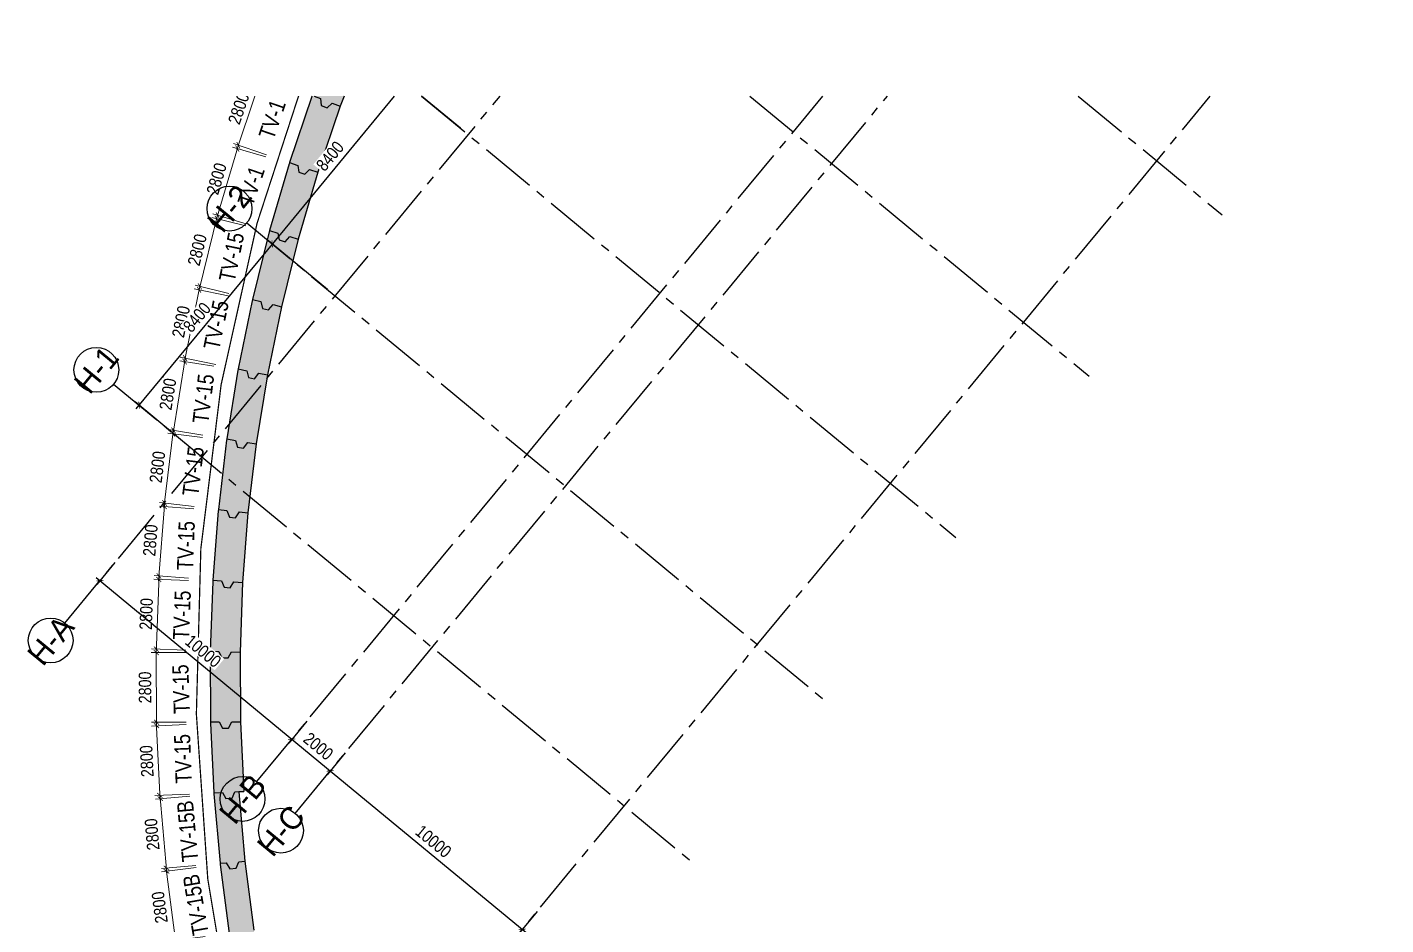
# Model space of a CAD drawing. Header units: millimetres. Extents: x 0 to 837459, y -815537 to -10000.
# Drawn here: x 495739 to 550327, y -476374 to -440316 of the extents above; entities that cross this region are included whole.
import ezdxf
from ezdxf.enums import TextEntityAlignment as Align
from ezdxf.xclip import XClip

# ---------------------------------------------------------------- set-up
doc = ezdxf.new("R2010")
doc.units = ezdxf.units.MM
doc.header["$LTSCALE"] = 100
doc.header["$XCLIPFRAME"] = 0
doc.header["$PDMODE"] = 32
doc.header["$PDSIZE"] = 2.5
for name, pattern in [('CENTER2', [1.125, 0.75, -0.125, 0.125, -0.125]), ('DASHDOT', [1, 0.5, -0.25, 0, -0.25]), ('DASHED', [4.5, 3, -1.5])]:
    doc.linetypes.add(name, pattern=pattern)
for name, color, linetype in [('A-GRID-SYM', 50, 'Continuous'), ('ccu11-Dim', 8, 'Continuous'), ('ccu11-Khuat', 9, 'DASHED'), ('ccu12-Hatch', 250, 'Continuous'), ('ccu12-Truc', 13, 'CENTER2'), ('KC-Betong', 6, 'Continuous'), ('KT-Dim', 8, 'Continuous'), ('Xref_ST_MBDV Cot vach 30.7.2022$0$Xref_ST_MBDV Cot vach 30.7.2022|Xref_ST_MBDV Cot vach 30.7.2022|Xref_ST_MBDV Cot vach 30.7.2022|Xref_ST_MBDV Cot vach 30.7.2022|A-CORE-OTLN', 2, 'Continuous'), ('Xref_ST_MBDV Cot vach 30.7.2022$0$Xref_ST_MBDV Cot vach 30.7.2022|Xref_ST_MBDV Cot vach 30.7.2022|Xref_ST_MBDV Cot vach 30.7.2022|Xref_ST_MBDV Cot vach 30.7.2022|ccu12-Thay', 7, 'Continuous')]:
    doc.layers.add(name, color=color, linetype=linetype)
doc.layers.add('ccu12-Tencaukien', color=9, linetype='Continuous', lineweight=15)
doc.styles.add('Arial', font='arial.ttf', dxfattribs={"width": 0.7})
doc.styles.add('Arial Narrow', font='ARIALN.TTF')
doc.styles.add('HBA-Text', font='GOTHIC.TTF')
doc.dimstyles.new('ccu12-200', dxfattribs={"dimscale": 200, "dimtxt": 2.5, "dimasz": 1, "dimexe": 1, "dimexo": 2, "dimgap": 1, "dimtad": 1, "dimdec": 0, "dimdsep": 46, "dimtxsty": 'Arial Narrow', "dimblk": 'ARCHTICK', "dimcen": -1, "dimdle": 1, "dimclrd": 256, "dimclre": 256, "dimclrt": 3, "dimadec": 0, "dimazin": 2, "dimtfac": 0.1, "dimtdec": 0, "dimtmove": 0, "dimatfit": 1, "dimldrblk": 'ARCHTICK', "dimfxl": 1, "dimtvp": 0.833333, "dimtolj": 1, "dimtzin": 12, "dimarcsym": 0})

# ---------------------------------------------------------------- blocks, each defined once
blk = doc.blocks.new('_ARCHTICK')
at = {"color": 0, "linetype": 'ByBlock', "const_width": 0.15}
blk.add_lwpolyline([(-0.5, -0.5), (0.5, 0.5)], dxfattribs=at)
blk = doc.blocks.new('*D241')
at = {"layer": 'ccu11-Dim', "lineweight": -2, "ltscale": 0.5, "transparency": 16777216}
for p, q in [((-122215, 90313), (-121188, 93344)), ((-120116, 92769), (-121441, 93218)), ((-121016, 90117), (-122341, 90567))]:
    blk.add_line(p, q, dxfattribs=at)
at = {"layer": 'Defpoints', "color": 0, "ltscale": 0.5, "transparency": 16777216}
for p in [(-121252, 93154), (-119738, 92641), (-120637, 89989)]:
    blk.add_point(p, dxfattribs=at)
at = {"layer": 'ccu11-Dim', "lineweight": -2, "ltscale": 0.5, "transparency": 16777216, "xscale": 200, "yscale": 200, "zscale": 200}
for p, rotation in [((-121252, 93154), 71.26862358243689), ((-122151, 90502), 251.2686235824369)]:
    blk.add_blockref('_ARCHTICK', p, dxfattribs=dict(at, rotation=rotation))
at = {"layer": 'ccu11-Dim', "color": 3, "ltscale": 0.5, "transparency": 16777216, "insert": (-122133, 91975), "char_height": 500, "attachment_point": 5, "rotation": 71.2686, "style": 'Arial Narrow', "bg_fill": 3, "box_fill_scale": 1.1, "bg_fill_color": 256, "bg_fill_true_color": 13158600, "bg_fill_transparency": 0}
blk.add_mtext('\\A1;2800', dxfattribs=at)
blk = doc.blocks.new('*D242')
at = {"layer": 'ccu11-Dim', "lineweight": -2, "ltscale": 0.5, "transparency": 16777216}
for p, q in [((-123035, 87489), (-122134, 90560)), ((-121042, 90031), (-122383, 90424)), ((-121830, 87344), (-123171, 87738))]:
    blk.add_line(p, q, dxfattribs=at)
at = {"layer": 'Defpoints', "color": 0, "ltscale": 0.5, "transparency": 16777216}
for p in [(-122191, 90368), (-120658, 89918), (-121446, 87232)]:
    blk.add_point(p, dxfattribs=at)
at = {"layer": 'ccu11-Dim', "lineweight": -2, "ltscale": 0.5, "transparency": 16777216, "xscale": 200, "yscale": 200, "zscale": 200}
for p, rotation in [((-122191, 90368), 73.64817315677632), ((-122979, 87681), 253.6481731567763)]:
    blk.add_blockref('_ARCHTICK', p, dxfattribs=dict(at, rotation=rotation))
at = {"layer": 'ccu11-Dim', "color": 3, "ltscale": 0.5, "transparency": 16777216, "insert": (-123022, 89153), "char_height": 500, "attachment_point": 5, "rotation": 73.6482, "style": 'Arial Narrow', "bg_fill": 3, "box_fill_scale": 1.1, "bg_fill_color": 256, "bg_fill_true_color": 13158600, "bg_fill_transparency": 0}
blk.add_mtext('\\A1;2800', dxfattribs=at)
blk = doc.blocks.new('*D243')
at = {"layer": 'ccu11-Dim', "lineweight": -2, "ltscale": 0.5, "transparency": 16777216}
for p, q in [((-123743, 84636), (-122971, 87741)), ((-121855, 87257), (-123213, 87595)), ((-122531, 84540), (-123889, 84878))]:
    blk.add_line(p, q, dxfattribs=at)
at = {"layer": 'Defpoints', "color": 0, "ltscale": 0.5, "transparency": 16777216}
for p in [(-123019, 87547), (-121467, 87161), (-122143, 84444)]:
    blk.add_point(p, dxfattribs=at)
at = {"layer": 'ccu11-Dim', "lineweight": -2, "ltscale": 0.5, "transparency": 16777216, "xscale": 200, "yscale": 200, "zscale": 200}
for p, rotation in [((-123019, 87547), 76.02772032637999), ((-123695, 84830), 256.02772032638)]:
    blk.add_blockref('_ARCHTICK', p, dxfattribs=dict(at, rotation=rotation))
at = {"layer": 'ccu11-Dim', "color": 3, "ltscale": 0.5, "transparency": 16777216, "insert": (-123799, 86298), "char_height": 500, "attachment_point": 5, "rotation": 76.0277, "style": 'Arial Narrow', "bg_fill": 3, "box_fill_scale": 1.1, "bg_fill_color": 256, "bg_fill_true_color": 13158600, "bg_fill_transparency": 0}
blk.add_mtext('\\A1;2800', dxfattribs=at)
blk = doc.blocks.new('*D244')
at = {"layer": 'ccu11-Dim', "lineweight": -2, "ltscale": 0.5, "transparency": 16777216}
for p, q in [((-124328, 81754), (-123685, 84889)), ((-122490, 84439), (-123921, 84733)), ((-123053, 81696), (-124484, 81990))]:
    blk.add_line(p, q, dxfattribs=at)
at = {"layer": 'Defpoints', "color": 0, "ltscale": 0.5, "transparency": 16777216}
for p in [(-123725, 84693), (-122098, 84359), (-122661, 81616)]:
    blk.add_point(p, dxfattribs=at)
at = {"layer": 'ccu11-Dim', "lineweight": -2, "ltscale": 0.5, "transparency": 16777216, "xscale": 200, "yscale": 200, "zscale": 200}
for p, rotation in [((-123725, 84693), 78.40726389763793), ((-124288, 81950), 258.4072638976379)]:
    blk.add_blockref('_ARCHTICK', p, dxfattribs=dict(at, rotation=rotation))
at = {"layer": 'ccu11-Dim', "color": 3, "ltscale": 0.5, "transparency": 16777216, "insert": (-124452, 83413), "char_height": 500, "attachment_point": 5, "rotation": 78.4073, "style": 'Arial Narrow', "bg_fill": 3, "box_fill_scale": 1.1, "bg_fill_color": 256, "bg_fill_true_color": 13158600, "bg_fill_transparency": 0}
blk.add_mtext('\\A1;2800', dxfattribs=at)
blk = doc.blocks.new('*D245')
at = {"layer": 'ccu11-Dim', "lineweight": -2, "ltscale": 0.5, "transparency": 16777216}
for p, q in [((-124788, 78850), (-124276, 82008)), ((-123130, 81620), (-124505, 81843)), ((-123578, 78856), (-124954, 79079))]:
    blk.add_line(p, q, dxfattribs=at)
at = {"layer": 'Defpoints', "color": 0, "ltscale": 0.5, "transparency": 16777216}
for p in [(-124308, 81811), (-122735, 81556), (-123184, 78792)]:
    blk.add_point(p, dxfattribs=at)
at = {"layer": 'ccu11-Dim', "lineweight": -2, "ltscale": 0.5, "transparency": 16777216, "xscale": 200, "yscale": 200, "zscale": 200}
for p, rotation in [((-124308, 81811), 80.78680266989475), ((-124756, 79047), 260.7868026698948)]:
    blk.add_blockref('_ARCHTICK', p, dxfattribs=dict(at, rotation=rotation))
at = {"layer": 'ccu11-Dim', "color": 3, "ltscale": 0.5, "transparency": 16777216, "insert": (-124981, 80502), "char_height": 500, "attachment_point": 5, "rotation": 80.7868, "style": 'Arial Narrow', "bg_fill": 3, "box_fill_scale": 1.1, "bg_fill_color": 256, "bg_fill_true_color": 13158600, "bg_fill_transparency": 0}
blk.add_mtext('\\A1;2800', dxfattribs=at)
blk = doc.blocks.new('*D247')
at = {"layer": 'ccu11-Dim', "lineweight": -2, "ltscale": 0.5, "transparency": 16777216}
for p, q in [((-125139, 75931), (-124758, 79108)), ((-123591, 78766), (-124981, 78933)), ((-123924, 75986), (-125314, 76153))]:
    blk.add_line(p, q, dxfattribs=at)
at = {"layer": 'Defpoints', "color": 0, "ltscale": 0.5, "transparency": 16777216}
for p in [(-124782, 78909), (-123193, 78719), (-123527, 75939)]:
    blk.add_point(p, dxfattribs=at)
at = {"layer": 'ccu11-Dim', "lineweight": -2, "ltscale": 0.5, "transparency": 16777216, "xscale": 200, "yscale": 200, "zscale": 200}
for p, rotation in [((-124782, 78909), 83.16642200193522), ((-125115, 76129), 263.1664220019352)]:
    blk.add_blockref('_ARCHTICK', p, dxfattribs=dict(at, rotation=rotation))
at = {"layer": 'ccu11-Dim', "color": 3, "ltscale": 0.5, "transparency": 16777216, "insert": (-125401, 77573), "char_height": 500, "attachment_point": 5, "rotation": 83.1664, "style": 'Arial Narrow', "bg_fill": 3, "box_fill_scale": 1.1, "bg_fill_color": 256, "bg_fill_true_color": 13158600, "bg_fill_transparency": 0}
blk.add_mtext('\\A1;2800', dxfattribs=at)
blk = doc.blocks.new('*D248')
at = {"layer": 'ccu11-Dim', "lineweight": -2, "ltscale": 0.5, "transparency": 16777216}
for p, q in [((-125105, 76188), (-125354, 72998)), ((-123932, 75896), (-125320, 76004)), ((-124150, 73105), (-125538, 73213))]:
    blk.add_line(p, q, dxfattribs=at)
at = {"layer": 'Defpoints', "color": 0, "ltscale": 0.5, "transparency": 16777216}
for p in [(-123534, 75865), (-125338, 73197), (-123751, 73074)]:
    blk.add_point(p, dxfattribs=at)
at = {"layer": 'ccu11-Dim', "lineweight": -2, "ltscale": 0.5, "transparency": 16777216, "xscale": 200, "yscale": 200, "zscale": 200}
for p, rotation in [((-125121, 75989), 85.54582615837154), ((-125338, 73197), 265.5458261583715)]:
    blk.add_blockref('_ARCHTICK', p, dxfattribs=dict(at, rotation=rotation))
at = {"layer": 'ccu11-Dim', "color": 3, "ltscale": 0.5, "transparency": 16777216, "insert": (-125683, 74629), "char_height": 500, "attachment_point": 5, "rotation": 85.5458, "style": 'Arial Narrow', "bg_fill": 3, "box_fill_scale": 1.1, "bg_fill_color": 256, "bg_fill_true_color": 13158600, "bg_fill_transparency": 0}
blk.add_mtext('\\A1;2800', dxfattribs=at)
blk = doc.blocks.new('*D249')
at = {"layer": 'ccu11-Dim', "lineweight": -2, "ltscale": 0.5, "transparency": 16777216}
for p, q in [((-125337, 73256), (-125451, 70058)), ((-124155, 73014), (-125544, 73063)), ((-124255, 70215), (-125644, 70265))]:
    blk.add_line(p, q, dxfattribs=at)
at = {"layer": 'Defpoints', "color": 0, "ltscale": 0.5, "transparency": 16777216}
for p in [(-123755, 72999), (-125444, 70258), (-123856, 70201)]:
    blk.add_point(p, dxfattribs=at)
at = {"layer": 'ccu11-Dim', "lineweight": -2, "ltscale": 0.5, "transparency": 16777216, "xscale": 200, "yscale": 200, "zscale": 200}
for p, rotation in [((-125344, 73056), 87.94927571291362), ((-125444, 70258), 267.9492757129136)]:
    blk.add_blockref('_ARCHTICK', p, dxfattribs=dict(at, rotation=rotation))
at = {"layer": 'ccu11-Dim', "color": 3, "ltscale": 0.5, "transparency": 16777216, "insert": (-125849, 71673), "char_height": 500, "attachment_point": 5, "rotation": 87.9493, "style": 'Arial Narrow', "bg_fill": 3, "box_fill_scale": 1.1, "bg_fill_color": 256, "bg_fill_true_color": 13158600, "bg_fill_transparency": 0}
blk.add_mtext('\\A1;2800', dxfattribs=at)
blk = doc.blocks.new('*D125')
at = {"layer": 'Defpoints', "color": 0, "transparency": 16777216}
for p in [(363163, -37115), (306934, -51743), (308410, -56019, 0)]:
    blk.add_point(p, dxfattribs=at)
at = {"layer": 'KT-Dim', "lineweight": -2, "transparency": 16777216}
for p, q in [((363033, -36737), (361622, -32650)), ((361876, -32774), (306745, -51809)), ((308280, -55641), (306869, -51554))]:
    blk.add_line(p, q, dxfattribs=at)
at = {"layer": 'KT-Dim', "lineweight": -2, "transparency": 16777216, "xscale": 200, "yscale": 200, "zscale": 200}
for p, rotation in [((361687, -32839), 19.0477163778953), ((306934, -51743), 199.0477163778953)]:
    blk.add_blockref('_ARCHTICK', p, dxfattribs=dict(at, rotation=rotation))
at = {"layer": 'KT-Dim', "color": 3, "transparency": 16777216, "insert": (334162, -41861), "char_height": 500, "attachment_point": 5, "rotation": 19.0477, "style": 'Arial Narrow'}
blk.add_mtext('\\A1;57925', dxfattribs=at)
blk = doc.blocks.new('GRID-SYM-flat-211')
at = {"layer": 'A-GRID-SYM', "ltscale": 0.5}
blk.add_circle((0, 0), 900, dxfattribs=at)
at = {"layer": 'A-GRID-SYM', "style": 'HBA-Text'}
blk.add_attdef('GRID', text='', height=900, rotation=50.4488, dxfattribs=at).set_placement((0, 0), align=Align.MIDDLE_CENTER)
blk = doc.blocks.new('GRID-SYM-flat-212')
at = {"layer": 'A-GRID-SYM', "ltscale": 0.5}
blk.add_circle((0, 0), 900, dxfattribs=at)
at = {"layer": 'A-GRID-SYM', "style": 'HBA-Text'}
blk.add_attdef('GRID', text='', height=900, rotation=50.4488, dxfattribs=at).set_placement((0, 0), align=Align.MIDDLE_CENTER)
blk = doc.blocks.new('*D59')
at = {"layer": 'ccu11-Dim', "lineweight": -2, "ltscale": 0.5, "transparency": 16777216}
for p, q in [((-3317, 35681), (-8920, 28896)), ((-1225, 33694), (-3598, 35654)), ((-6577, 27220), (-8947, 29177))]:
    blk.add_line(p, q, dxfattribs=at)
at = {"layer": 'Defpoints', "color": 0, "ltscale": 0.5, "transparency": 16777216}
for p in [(-917, 33439, 0), (-8793, 29050), (-6269, 26965, 0)]:
    blk.add_point(p, dxfattribs=at)
at = {"layer": 'ccu11-Dim', "lineweight": -2, "ltscale": 0.5, "transparency": 16777216, "xscale": 200, "yscale": 200, "zscale": 200}
for p, rotation in [((-3444, 35527), 50.44882678937908), ((-8793, 29050), 230.4488267893791)]:
    blk.add_blockref('_ARCHTICK', p, dxfattribs=dict(at, rotation=rotation))
at = {"layer": 'ccu11-Dim', "color": 3, "ltscale": 0.5, "transparency": 16777216, "insert": (-6470, 32578), "char_height": 500, "attachment_point": 5, "rotation": 50.4488, "style": 'Arial Narrow', "bg_fill": 3, "box_fill_scale": 1.1, "bg_fill_color": 256, "bg_fill_true_color": 13158600, "bg_fill_transparency": 0}
blk.add_mtext('\\A1;8400', dxfattribs=at)
blk = doc.blocks.new('*D60')
at = {"layer": 'ccu11-Dim', "lineweight": -2, "ltscale": 0.5, "transparency": 16777216}
for p, q in [((-8666, 29204), (-14269, 22419)), ((-6574, 27217), (-8947, 29177)), ((-11926, 20743), (-14296, 22700))]:
    blk.add_line(p, q, dxfattribs=at)
at = {"layer": 'Defpoints', "color": 0, "ltscale": 0.5, "transparency": 16777216}
for p in [(-6266, 26963, 0), (-14142, 22573), (-11618, 20489, 0)]:
    blk.add_point(p, dxfattribs=at)
at = {"layer": 'ccu11-Dim', "lineweight": -2, "ltscale": 0.5, "transparency": 16777216, "xscale": 200, "yscale": 200, "zscale": 200}
for p, rotation in [((-8793, 29050), 50.44882678937908), ((-14142, 22573), 230.4488267893791)]:
    blk.add_blockref('_ARCHTICK', p, dxfattribs=dict(at, rotation=rotation))
at = {"layer": 'ccu11-Dim', "color": 3, "ltscale": 0.5, "transparency": 16777216, "insert": (-11819, 26101), "char_height": 500, "attachment_point": 5, "rotation": 50.4488, "style": 'Arial Narrow', "bg_fill": 3, "box_fill_scale": 1.1, "bg_fill_color": 256, "bg_fill_true_color": 13158600, "bg_fill_transparency": 0}
blk.add_mtext('\\A1;8400', dxfattribs=at)
blk = doc.blocks.new('*D61')
at = {"layer": 'ccu11-Dim', "lineweight": -2, "ltscale": 0.5, "transparency": 16777216}
for p, q in [((-14015, 22727), (-19618, 15942)), ((-11923, 20740), (-14296, 22700)), ((-17275, 14266), (-19645, 16224))]:
    blk.add_line(p, q, dxfattribs=at)
at = {"layer": 'Defpoints', "color": 0, "ltscale": 0.5, "transparency": 16777216}
for p in [(-11614, 20486, 0), (-19491, 16096), (-16967, 14012, 0)]:
    blk.add_point(p, dxfattribs=at)
at = {"layer": 'ccu11-Dim', "lineweight": -2, "ltscale": 0.5, "transparency": 16777216, "xscale": 200, "yscale": 200, "zscale": 200}
for p, rotation in [((-14142, 22573), 50.44882678937908), ((-19491, 16096), 230.4488267893791)]:
    blk.add_blockref('_ARCHTICK', p, dxfattribs=dict(at, rotation=rotation))
at = {"layer": 'ccu11-Dim', "color": 3, "ltscale": 0.5, "transparency": 16777216, "insert": (-17167, 19625), "char_height": 500, "attachment_point": 5, "rotation": 50.4488, "style": 'Arial Narrow', "bg_fill": 3, "box_fill_scale": 1.1, "bg_fill_color": 256, "bg_fill_true_color": 13158600, "bg_fill_transparency": 0}
blk.add_mtext('\\A1;8400', dxfattribs=at)
blk = doc.blocks.new('GRID-SYM-flat-219')
at = {"layer": 'A-GRID-SYM', "ltscale": 0.5}
blk.add_circle((0, 0), 900, dxfattribs=at)
at = {"layer": 'A-GRID-SYM', "style": 'HBA-Text'}
blk.add_attdef('GRID', text='', height=900, rotation=50.4488, dxfattribs=at).set_placement((0, 0), align=Align.MIDDLE_CENTER)
blk = doc.blocks.new('GRID-SYM-flat-220')
at = {"layer": 'A-GRID-SYM', "ltscale": 0.5}
blk.add_circle((0, 0), 900, dxfattribs=at)
at = {"layer": 'A-GRID-SYM', "style": 'HBA-Text'}
blk.add_attdef('GRID', text='', height=900, rotation=50.4488, dxfattribs=at).set_placement((0, 0), align=Align.MIDDLE_CENTER)
blk = doc.blocks.new('GRID-SYM-flat-221')
at = {"layer": 'A-GRID-SYM', "ltscale": 0.5}
blk.add_circle((0, 0), 900, dxfattribs=at)
at = {"layer": 'A-GRID-SYM', "style": 'HBA-Text'}
blk.add_attdef('GRID', text='', height=900, rotation=50.4488, dxfattribs=at).set_placement((0, 0), align=Align.MIDDLE_CENTER)
blk = doc.blocks.new('*D62')
at = {"layer": 'ccu11-Dim', "lineweight": -2, "ltscale": 0.5, "transparency": 16777216}
for p, q in [((-12753, 3403), (-13478, 2524)), ((-13505, 2806), (-11655, 1278)), ((-11211, 2129), (-11936, 1251))]:
    blk.add_line(p, q, dxfattribs=at)
at = {"layer": 'Defpoints', "color": 0, "ltscale": 0.5, "transparency": 16777216}
for p in [(-12498, 3711, 0), (-10956, 2437, 0), (-11809, 1405)]:
    blk.add_point(p, dxfattribs=at)
at = {"layer": 'ccu11-Dim', "lineweight": -2, "ltscale": 0.5, "transparency": 16777216, "xscale": 200, "yscale": 200, "zscale": 200}
for p, rotation in [((-13351, 2678), 140.4488267455709), ((-11809, 1405), 320.448826745571)]:
    blk.add_blockref('_ARCHTICK', p, dxfattribs=dict(at, rotation=rotation))
at = {"layer": 'ccu11-Dim', "color": 3, "ltscale": 0.5, "transparency": 16777216, "insert": (-12290, 2393), "char_height": 500, "attachment_point": 5, "rotation": 320.4488, "style": 'Arial Narrow', "bg_fill": 3, "box_fill_scale": 1.1, "bg_fill_color": 256, "bg_fill_true_color": 13158600, "bg_fill_transparency": 0}
blk.add_mtext('\\A1;2000', dxfattribs=at)
blk = doc.blocks.new('*D63')
at = {"layer": 'ccu11-Dim', "lineweight": -2, "ltscale": 0.5, "transparency": 16777216}
for p, q in [((-20464, 9770), (-21189, 8892)), ((-21216, 9174), (-13197, 2551)), ((-12753, 3403), (-13478, 2524))]:
    blk.add_line(p, q, dxfattribs=at)
at = {"layer": 'Defpoints', "color": 0, "ltscale": 0.5, "transparency": 16777216}
for p in [(-20209, 10079, 0), (-12498, 3711, 0), (-13351, 2678)]:
    blk.add_point(p, dxfattribs=at)
at = {"layer": 'ccu11-Dim', "lineweight": -2, "ltscale": 0.5, "transparency": 16777216, "xscale": 200, "yscale": 200, "zscale": 200}
for p, rotation in [((-21062, 9046), 140.4488267455709), ((-13351, 2678), 320.448826745571)]:
    blk.add_blockref('_ARCHTICK', p, dxfattribs=dict(at, rotation=rotation))
at = {"layer": 'ccu11-Dim', "color": 3, "ltscale": 0.5, "transparency": 16777216, "insert": (-16916, 6213), "char_height": 500, "attachment_point": 5, "rotation": 320.4488, "style": 'Arial Narrow', "bg_fill": 3, "box_fill_scale": 1.1, "bg_fill_color": 256, "bg_fill_true_color": 13158600, "bg_fill_transparency": 0}
blk.add_mtext('\\A1;10000', dxfattribs=at)
blk = doc.blocks.new('*D64')
at = {"layer": 'ccu11-Dim', "lineweight": -2, "ltscale": 0.5, "transparency": 16777216}
for p, q in [((-11211, 2129), (-11936, 1251)), ((-11963, 1532), (-3944, -5090)), ((-3500, -4239), (-4226, -5117))]:
    blk.add_line(p, q, dxfattribs=at)
at = {"layer": 'Defpoints', "color": 0, "ltscale": 0.5, "transparency": 16777216}
for p in [(-10956, 2437, 0), (-3246, -3930, 0), (-4098, -4963)]:
    blk.add_point(p, dxfattribs=at)
at = {"layer": 'ccu11-Dim', "lineweight": -2, "ltscale": 0.5, "transparency": 16777216, "xscale": 200, "yscale": 200, "zscale": 200}
for p, rotation in [((-11809, 1405), 140.4488267455709), ((-4098, -4963), 320.448826745571)]:
    blk.add_blockref('_ARCHTICK', p, dxfattribs=dict(at, rotation=rotation))
at = {"layer": 'ccu11-Dim', "color": 3, "ltscale": 0.5, "transparency": 16777216, "insert": (-7664, -1428), "char_height": 500, "attachment_point": 5, "rotation": 320.4488, "style": 'Arial Narrow', "bg_fill": 3, "box_fill_scale": 1.1, "bg_fill_color": 256, "bg_fill_true_color": 13158600, "bg_fill_transparency": 0}
blk.add_mtext('\\A1;10000', dxfattribs=at)
blk = doc.blocks.new('*D154')
at = {"layer": 'ccu11-Dim', "lineweight": -2, "ltscale": 0.5, "transparency": 16777216}
for p, q in [((-124256, 70127), (-125648, 70121)), ((-125449, 70322), (-125434, 67122)), ((-124243, 67327), (-125635, 67321))]:
    blk.add_line(p, q, dxfattribs=at)
at = {"layer": 'Defpoints', "color": 0, "ltscale": 0.5, "transparency": 16777216}
for p in [(-123856, 70129), (-125435, 67322), (-123843, 67329)]:
    blk.add_point(p, dxfattribs=at)
at = {"layer": 'ccu11-Dim', "lineweight": -2, "ltscale": 0.5, "transparency": 16777216, "xscale": 200, "yscale": 200, "zscale": 200}
for p, rotation in [((-125448, 70122), 90.26886288266846), ((-125435, 67322), 270.2688628826685)]:
    blk.add_blockref('_ARCHTICK', p, dxfattribs=dict(at, rotation=rotation))
at = {"layer": 'ccu11-Dim', "color": 3, "ltscale": 0.5, "transparency": 16777216, "insert": (-125897, 68720), "char_height": 500, "attachment_point": 5, "rotation": 90.2689, "style": 'Arial Narrow', "bg_fill": 3, "box_fill_scale": 1.1, "bg_fill_color": 256, "bg_fill_true_color": 13158600, "bg_fill_transparency": 0}
blk.add_mtext('\\A1;2800', dxfattribs=at)
blk = doc.blocks.new('*D155')
at = {"layer": 'ccu11-Dim', "lineweight": -2, "ltscale": 0.5, "transparency": 16777216}
for p, q in [((-124240, 67235), (-125637, 67169)), ((-125446, 67379), (-125296, 64182)), ((-124108, 64438), (-125505, 64372))]:
    blk.add_line(p, q, dxfattribs=at)
at = {"layer": 'Defpoints', "color": 0, "ltscale": 0.5, "transparency": 16777216}
for p in [(-123840, 67254), (-123708, 64457), (-125305, 64382)]:
    blk.add_point(p, dxfattribs=at)
at = {"layer": 'ccu11-Dim', "lineweight": -2, "ltscale": 0.5, "transparency": 16777216, "xscale": 200, "yscale": 200, "zscale": 200}
for p, rotation in [((-125437, 67179), 92.6965033084071), ((-125305, 64382), 272.6965033084071)]:
    blk.add_blockref('_ARCHTICK', p, dxfattribs=dict(at, rotation=rotation))
at = {"layer": 'ccu11-Dim', "color": 3, "ltscale": 0.5, "transparency": 16777216, "insert": (-125826, 65759), "char_height": 500, "attachment_point": 5, "rotation": 92.6965, "style": 'Arial Narrow', "bg_fill": 3, "box_fill_scale": 1.1, "bg_fill_color": 256, "bg_fill_true_color": 13158600, "bg_fill_transparency": 0}
blk.add_mtext('\\A1;2800', dxfattribs=at)
blk = doc.blocks.new('*D156')
at = {"layer": 'ccu11-Dim', "lineweight": -2, "ltscale": 0.5, "transparency": 16777216}
for p, q in [((-125301, 64452), (-125018, 61264)), ((-124102, 64357), (-125482, 64235)), ((-123855, 61568), (-125235, 61446))]:
    blk.add_line(p, q, dxfattribs=at)
at = {"layer": 'Defpoints', "color": 0, "ltscale": 0.5, "transparency": 16777216}
for p in [(-123703, 64392), (-125036, 61463), (-123456, 61603)]:
    blk.add_point(p, dxfattribs=at)
at = {"layer": 'ccu11-Dim', "lineweight": -2, "ltscale": 0.5, "transparency": 16777216, "xscale": 200, "yscale": 200, "zscale": 200}
for p, rotation in [((-125283, 64253), 95.05810092455256), ((-125036, 61463), 275.0581009245525)]:
    blk.add_blockref('_ARCHTICK', p, dxfattribs=dict(at, rotation=rotation))
at = {"layer": 'ccu11-Dim', "color": 3, "ltscale": 0.5, "transparency": 16777216, "insert": (-125613, 62818), "char_height": 500, "attachment_point": 5, "rotation": 95.0581, "style": 'Arial Narrow', "bg_fill": 3, "box_fill_scale": 1.1, "bg_fill_color": 256, "bg_fill_true_color": 13158600, "bg_fill_transparency": 0}
blk.add_mtext('\\A1;2800', dxfattribs=at)
blk = doc.blocks.new('*D157')
at = {"layer": 'ccu11-Dim', "lineweight": -2, "ltscale": 0.5, "transparency": 16777216}
for p, q in [((-123847, 61487), (-125235, 61306)), ((-124648, 58357), (-125062, 61530)), ((-123484, 58710), (-124872, 58529))]:
    blk.add_line(p, q, dxfattribs=at)
at = {"layer": 'Defpoints', "color": 0, "ltscale": 0.5, "transparency": 16777216}
for p in [(-125036, 61332), (-123450, 61539), (-123088, 58762)]:
    blk.add_point(p, dxfattribs=at)
at = {"layer": 'ccu11-Dim', "lineweight": -2, "ltscale": 0.5, "transparency": 16777216, "xscale": 200, "yscale": 200, "zscale": 200}
for p, rotation in [((-125036, 61332), 97.43101121707215), ((-124674, 58555), 277.4310112170721)]:
    blk.add_blockref('_ARCHTICK', p, dxfattribs=dict(at, rotation=rotation))
at = {"layer": 'ccu11-Dim', "color": 3, "ltscale": 0.5, "transparency": 16777216, "insert": (-125307, 59884), "char_height": 500, "attachment_point": 5, "rotation": 97.431, "style": 'Arial Narrow', "bg_fill": 3, "box_fill_scale": 1.1, "bg_fill_color": 256, "bg_fill_true_color": 13158600, "bg_fill_transparency": 0}
blk.add_mtext('\\A1;2800', dxfattribs=at)
blk = doc.blocks.new('Grid-ST-flat-3')
at = {"layer": 'KT-Dim'}
dim = blk.add_aligned_dim(p1=(363163.5, -37115.1), p2=(308410.2, -56019.2, 0), distance=-4523.4, dimstyle='ccu12-200', dxfattribs=at)
dim.commit()
dim.dimension.update_dxf_attribs({"geometry": '*D125', "text_midpoint": (334162.1, -41861.1)})
blk = doc.blocks.new('LUOI TRUC-NT2')
at = {"layer": 'ccu12-Truc', "ltscale": 30}
for p, q in [((881.5, 42848.6), (24023.1, 23737.4)), ((-4467.4, 36371.8), (18674.3, 17260.5)), ((-9816.2, 29894.9), (13325.4, 10783.6)), ((-15165.1, 23418), (7976.6, 4306.8)), ((-20513.9, 16941.2), (2627.8, -2170.1))]:
    blk.add_line(p, q, dxfattribs=at)
at = {"layer": 'KC-Betong', "ltscale": 0.5}
for name, p, values in [('GRID-SYM-flat-212', (-15859, 23991.1), {'GRID': 'H-2'}), ('GRID-SYM-flat-211', (-21207.9, 17514.2), {'GRID': 'H-1'}), ('GRID-SYM-flat-219', (-23043.9, 6645.8), {'GRID': 'H-A'}), ('GRID-SYM-flat-220', (-15333.4, 278.1), {'GRID': 'H-B'}), ('GRID-SYM-flat-221', (-13791.3, -995.4), {'GRID': 'H-C'})]:
    blk.add_blockref(name, p, dxfattribs=at).add_auto_attribs(values)
at = {"layer": 'ccu11-Dim', "ltscale": 0.5}
dim = blk.add_linear_dim(base=(-8793.1, 29050), p1=(-916.7, 33439.5, 0), p2=(-6269, 26965.5, 0), angle=50.44883, dimstyle='ccu12-200', override={"dimfxl": 150, "dimtfill": 1}, dxfattribs=at)
dim.commit()
dim.dimension.update_dxf_attribs({"geometry": '*D59', "text_midpoint": (-6469.8, 32578.3)})
at = {"layer": 'ccu12-Truc', "ltscale": 30}
blk.add_line((-5507.6, -6669.1), (33633.1, 40726.1), dxfattribs=at)
at = {"layer": 'ccu11-Dim', "ltscale": 0.5}
dim = blk.add_linear_dim(base=(-14142, 22573.1), p1=(-6265.5, 26962.6, 0), p2=(-11617.8, 20488.6, 0), angle=50.44883, dimstyle='ccu12-200', override={"dimfxl": 150, "dimtfill": 1}, dxfattribs=at)
dim.commit()
dim.dimension.update_dxf_attribs({"geometry": '*D60', "text_midpoint": (-11818.6, 26101.5)})
dim = blk.add_linear_dim(base=(-19490.8, 16096.3), p1=(-11614.4, 20485.7, 0), p2=(-16966.7, 14011.7, 0), angle=50.44883, dimstyle='ccu12-200', override={"dimfxl": 150, "dimtfill": 1}, dxfattribs=at)
dim.commit()
dim.dimension.update_dxf_attribs({"geometry": '*D61', "text_midpoint": (-17167.4, 19624.6)})
at = {"layer": 'ccu12-Truc', "ltscale": 30}
for p, q in [((-22470.9, 7339.7), (29702, 70515.4)), ((-14760.3, 972.1), (24380.4, 48367.3)), ((-13218.2, -301.5), (25922.6, 47093.7))]:
    blk.add_line(p, q, dxfattribs=at)
at = {"layer": 'ccu11-Dim', "ltscale": 0.5}
dim = blk.add_linear_dim(base=(-11809, 1404.9), p1=(-12498.4, 3711, 0), p2=(-10956.3, 2437.4, 0), angle=140.44883, dimstyle='ccu12-200', override={"dimfxl": 150, "dimtfill": 1}, dxfattribs=at)
dim.commit()
dim.dimension.update_dxf_attribs({"geometry": '*D62', "text_midpoint": (-12290.1, 2392.8)})
for base, p1, p2, picture, middle in [((-13351.1, 2678.5), (-20209, 10078.6, 0), (-12498.4, 3711, 0), '*D63', (-16916.4, 6213.4)), ((-4098.4, -4962.7), (-10956.3, 2437.4, 0), (-3245.7, -3930.3, 0), '*D64', (-7663.8, -1427.8))]:
    dim = blk.add_linear_dim(base=base, p1=p1, p2=p2, angle=140.44883, dimstyle='ccu12-200', override={"dimfxl": 150, "dimtfill": 1}, dxfattribs=at)
    dim.commit()
    dim.dimension.update_dxf_attribs({"geometry": picture, "text_midpoint": middle})
blk = doc.blocks.new('220830_DWall Plan')
at = {"layer": 'Xref_ST_MBDV Cot vach 30.7.2022$0$Xref_ST_MBDV Cot vach 30.7.2022|Xref_ST_MBDV Cot vach 30.7.2022|Xref_ST_MBDV Cot vach 30.7.2022|Xref_ST_MBDV Cot vach 30.7.2022|ccu12-Thay', "ltscale": 10}
for points in [[(-119173.3, 92501.9), (-118846.9, 92375.9), (-118820.3, 92097.5), (-118587, 92007.4), (-118380.2, 92195.7), (-118053.8, 92069.7)], [(-123175.3, 73028.9), (-122826.5, 73001.7), (-122721.2, 72742.6), (-122471.8, 72723.2), (-122327.7, 72962.9), (-121978.9, 72935.7)], [(-123278.4, 70180.4), (-122928.7, 70167.9), (-122812.7, 69913.4), (-122562.7, 69904.5), (-122428.7, 70150), (-122079.1, 70137.5)], [(-123266, 67331.9), (-122916.1, 67333.5), (-122789.9, 67084), (-122539.7, 67085.1), (-122415.8, 67335.9), (-122066, 67337.5)], [(-123132.9, 64484.2), (-122783.5, 64500.6), (-122646.8, 64256.6), (-122396.9, 64268.4), (-122283.7, 64524.2), (-121934.3, 64540.6)], [(-122883.3, 61654), (-122634.4, 61676), (-122487.8, 61437.8), (-122238.6, 61459.9), (-122136, 61720.1), (-121887.2, 61742.1)]]:
    blk.add_lwpolyline(points, dxfattribs=at)
blk.add_blockref('Grid-ST-flat-3', (-415251.1, 99227.9, 0.1))
at = {"layer": 'ccu11-Dim', "ltscale": 0.5}
dim = blk.add_linear_dim(base=(-121252, 93154.2), p1=(-120636.7, 89989), p2=(-119737.5, 92640.7), angle=71.26862, dimstyle='ccu12-200', override={"dimzin": 0, "dimfxl": 150, "dimtfill": 1}, dxfattribs=at)
dim.commit()
dim.dimension.update_dxf_attribs({"geometry": '*D241', "text_midpoint": (-122132.7, 91974.5)})
at = {"layer": 'Xref_ST_MBDV Cot vach 30.7.2022$0$Xref_ST_MBDV Cot vach 30.7.2022|Xref_ST_MBDV Cot vach 30.7.2022|Xref_ST_MBDV Cot vach 30.7.2022|Xref_ST_MBDV Cot vach 30.7.2022|ccu12-Thay', "ltscale": 10}
blk.add_lwpolyline([(-120089.4, 89803.4), (-119758.1, 89691), (-119720, 89414), (-119483.1, 89333.6), (-119284.3, 89530.4), (-118953, 89418)], dxfattribs=at)
at = {"layer": 'ccu11-Dim', "ltscale": 0.5}
dim = blk.add_linear_dim(base=(-122190.6, 90368), p1=(-121446.3, 87231.5), p2=(-120658, 89918.3), angle=73.64817, dimstyle='ccu12-200', override={"dimzin": 0, "dimfxl": 150, "dimtfill": 1}, dxfattribs=at)
dim.commit()
dim.dimension.update_dxf_attribs({"geometry": '*D242', "text_midpoint": (-123021.6, 89152.8)})
at = {"layer": 'Xref_ST_MBDV Cot vach 30.7.2022$0$Xref_ST_MBDV Cot vach 30.7.2022|Xref_ST_MBDV Cot vach 30.7.2022|Xref_ST_MBDV Cot vach 30.7.2022|Xref_ST_MBDV Cot vach 30.7.2022|ccu12-Thay', "ltscale": 10}
blk.add_lwpolyline([(-120892.7, 87069.1), (-120557.1, 86970.6), (-120507.5, 86695.4), (-120267.4, 86624.9), (-120077, 86829.8), (-119741.3, 86731.3)], dxfattribs=at)
at = {"layer": 'ccu11-Dim', "ltscale": 0.5}
dim = blk.add_linear_dim(base=(-123018.8, 87546.8), p1=(-122143.2, 84443.5), p2=(-121467.2, 87160.7), angle=76.02772, dimstyle='ccu12-200', override={"dimzin": 0, "dimfxl": 150, "dimtfill": 1}, dxfattribs=at)
dim.commit()
dim.dimension.update_dxf_attribs({"geometry": '*D243', "text_midpoint": (-123798.7, 86298.1)})
at = {"layer": 'Xref_ST_MBDV Cot vach 30.7.2022$0$Xref_ST_MBDV Cot vach 30.7.2022|Xref_ST_MBDV Cot vach 30.7.2022|Xref_ST_MBDV Cot vach 30.7.2022|Xref_ST_MBDV Cot vach 30.7.2022|ccu12-Thay', "ltscale": 10}
blk.add_lwpolyline([(-121581.8, 84303.9), (-121242.4, 84219.4), (-121181.4, 83946.4), (-120938.6, 83886), (-120756.8, 84098.6), (-120417.3, 84014.1)], dxfattribs=at)
at = {"layer": 'ccu11-Dim', "ltscale": 0.5}
dim = blk.add_linear_dim(base=(-123725.1, 84692.7), p1=(-122661.1, 81616.1), p2=(-122098.4, 84359), angle=78.40726, dimstyle='ccu12-200', override={"dimzin": 0, "dimfxl": 150, "dimtfill": 1}, dxfattribs=at)
dim.commit()
dim.dimension.update_dxf_attribs({"geometry": '*D244', "text_midpoint": (-124452.4, 83412.7)})
at = {"layer": 'Xref_ST_MBDV Cot vach 30.7.2022$0$Xref_ST_MBDV Cot vach 30.7.2022|Xref_ST_MBDV Cot vach 30.7.2022|Xref_ST_MBDV Cot vach 30.7.2022|Xref_ST_MBDV Cot vach 30.7.2022|A-CORE-OTLN', "color": 6}
blk.add_lwpolyline([(-115929.2, 97249.7), (-117045.3, 94681.8), (-118053.8, 92069.7), (-118953, 89418), (-119741.3, 86731.3), (-120417.3, 84014.1), (-120980, 81271.2), (-121428.3, 78507.4), (-121761.5, 75727.3), (-121978.9, 72935.7), (-122079.1, 70137.5), (-122066, 67337.5), (-121934.3, 64540.6), (-122134, 64531.2), (-121887.2, 61742.1), (-121525, 58965.6)], dxfattribs=at)
at = {"layer": 'Xref_ST_MBDV Cot vach 30.7.2022$0$Xref_ST_MBDV Cot vach 30.7.2022|Xref_ST_MBDV Cot vach 30.7.2022|Xref_ST_MBDV Cot vach 30.7.2022|Xref_ST_MBDV Cot vach 30.7.2022|ccu12-Thay', "ltscale": 10}
blk.add_lwpolyline([(-122155.5, 81512.4), (-121812.8, 81442.1), (-121740.6, 81171.9), (-121495.5, 81121.6), (-121322.7, 81341.5), (-120980, 81271.2)], dxfattribs=at)
at = {"layer": 'ccu11-Dim', "ltscale": 0.5}
dim = blk.add_linear_dim(base=(-124307.9, 81811), p1=(-123183.6, 78792.1), p2=(-122735.3, 81556), angle=80.7868, dimstyle='ccu12-200', override={"dimzin": 0, "dimfxl": 150, "dimtfill": 1}, dxfattribs=at)
dim.commit()
dim.dimension.update_dxf_attribs({"geometry": '*D245', "text_midpoint": (-124981.4, 80502)})
at = {"layer": 'Xref_ST_MBDV Cot vach 30.7.2022$0$Xref_ST_MBDV Cot vach 30.7.2022|Xref_ST_MBDV Cot vach 30.7.2022|Xref_ST_MBDV Cot vach 30.7.2022|Xref_ST_MBDV Cot vach 30.7.2022|ccu12-Thay', "ltscale": 10}
blk.add_lwpolyline([(-122612.8, 78699.5), (-122267.5, 78643.5), (-122184.1, 78376.5), (-121937.2, 78336.5), (-121773.6, 78563.4), (-121428.3, 78507.4)], dxfattribs=at)
at = {"layer": 'ccu11-Dim', "ltscale": 0.5}
dim = blk.add_linear_dim(base=(-124782.2, 78909.3), p1=(-123526.6, 75938.8), p2=(-123193.4, 78718.9), angle=83.16642, dimstyle='ccu12-200', override={"dimzin": 0, "dimfxl": 150, "dimtfill": 1}, dxfattribs=at)
dim.commit()
dim.dimension.update_dxf_attribs({"geometry": '*D247', "text_midpoint": (-125400.8, 77573.4)})
at = {"layer": 'Xref_ST_MBDV Cot vach 30.7.2022$0$Xref_ST_MBDV Cot vach 30.7.2022|Xref_ST_MBDV Cot vach 30.7.2022|Xref_ST_MBDV Cot vach 30.7.2022|Xref_ST_MBDV Cot vach 30.7.2022|ccu12-Thay', "ltscale": 10}
blk.add_lwpolyline([(-122952.9, 75870), (-122605.6, 75828.4), (-122511.2, 75565.1), (-122262.8, 75535.4), (-122108.8, 75768.9), (-121761.5, 75727.3)], dxfattribs=at)
at = {"layer": 'ccu11-Dim', "ltscale": 0.5}
dim = blk.add_linear_dim(base=(-125338.3, 73197.4), p1=(-123533.6, 75865.3), p2=(-123751, 73073.7), angle=85.54583, dimstyle='ccu12-200', override={"dimzin": 0, "dimfxl": 150, "dimtfill": 1}, dxfattribs=at)
dim.commit()
dim.dimension.update_dxf_attribs({"geometry": '*D248', "text_midpoint": (-125683.5, 74628.5)})
at = {"layer": 'ccu12-Hatch', "ltscale": 0.5}
h = blk.add_hatch(dxfattribs=at)
h.set_pattern_fill('VATLIEU04', color=256, scale=50, pattern_type=2)
h.set_pattern_definition([(50, (-626373.33, 223416.3), (358.63009, -31.37607), [37.5, -412.5]), (355, (-626373.33, 223416.3), (-69.37567, 376.09607), [30, -330]), (100.4514, (-626343.45, 223413.7), (289.25469, 344.71977), [31.8701, -350.57106]), (46.1842, (-626373.33, 223516.3), (533.62052, -82.7595), [56.25, -618.75]), (96.6356, (-626328.87, 223509.4), (467.33135, 487.05894), [47.80514, -525.8565]), (351.1842, (-626373.33, 223516.3), (467.33097, 487.0593), [45, -495]), (21, (-626323.33, 223491.3), (298.45353, -201.30945), [37.5, -412.5]), (326, (-626323.33, 223491.3), (121.65767, 362.57502), [30, -330]), (71.4514, (-626298.46, 223474.54), (420.11131, 161.26525), [31.8701, -350.57106]), (37.5, (-626373.33, 223416.31), (6.079928, 166.446927), [0, -326, 0, -335, 0, -331.25]), (7.5, (-626373.33, 223416.31), (131.53477, 197.205856), [0, -191, 0, -318.5, 0, -126.25]), (327.5, (-626484.83, 223416.31), (266.911218, -11.277436), [0, -125, 0, -390, 0, -517.5]), (317.5, (-626534.83, 223416.31), (291.593085, 50.05249), [0, -162.5, 0, -259, 0, -367.5]), (45, (-626373.33, 223416.31), (-150.26019, 150.26019), []), (45, (-626373.33, 223477.56), (-150.26019, 150.26019), [])])
h.paths.add_polyline_path([(-122510.4, 58795.4), (-122033.7, 56036.3), (-122025.8, 55995.6), (-121435.2, 53258.6), (-121425.6, 53218.3), (-120722.3, 50508.1), (-120711, 50468.2), (-119896.1, 47789.5), (-119883.2, 47750.1), (-118958, 45107.4), (-118943.5, 45068.6), (-117909.8, 42466.4), (-117893.7, 42428.3), (-116753.1, 39871.1), (-116735.4, 39833.7), (-115489.9, 37325.9), (-115470.4, 37288.7), (-113949.2, 34524), (-113926.1, 34484.2), (-112465, 32095.7), (-112442.4, 32060.3), (-110882.3, 29735.2), (-110858.5, 29701.3), (-109203.6, 27442.8), (-109178.4, 27409.9), (-107431.4, 25221.8), (-107404.9, 25189.9), (-105568.8, 23076), (-105541, 23045.3), (-103618.9, 21009.2), (-103589.9, 20979.7), (-101585.2, 19024.9), (-101555, 18996.6), (-99471.1, 17126.5), (-99439.7, 17099.4), (-97280.2, 15317.2), (-97247.7, 15291.5), (-95016.3, 13600.1), (-94982.8, 13575.8), (-92683.3, 11978.3), (-92648.8, 11955.3), (-90285.1, 10454.4), (-90249.7, 10432.9), (-87825.9, 9031.1), (-87789.6, 9011.1), (-85309.8, 7710.8), (-85272.8, 7692.3), (-82741.3, 6495.8), (-82703.5, 6478.9), (-80124.7, 5388.2), (-80086.2, 5372.8), (-77464.5, 4389.8), (-77425.4, 4376.1), (-74765.2, 3502.4), (-74725.6, 3490.3), (-72031.5, 2727.6), (-71991.4, 2717.1), (-69268, 2066.5), (-69227.6, 2057.8), (-66479.6, 1520.5), (-66438.8, 1513.4), (-63670.9, 1090.4), (-63637.2, 1085.8), (-60856.6, 757.2), (-60844.4, 755.8), (-41353.3, -1307), (0, 0), (5993.1, 7667.3), (-23501.3, 144497.8), (-27624.7, 160190.9), (-41845.5, 164209.2), (-48082.3, 159482.1), (-71537, 141587.6), (-77499.2, 137277.8), (-78971.4, 133992.6), (-83075.5, 131026), (-86656.7, 130658.3), (-88925.9, 129018), (-91195.2, 127377.7), (-93464.4, 125737.4), (-93470.8, 125732.8), (-95729.2, 124077.6), (-95757.8, 124056), (-97965.7, 122333.9), (-98004.3, 122302.4), (-100138.8, 120490.2), (-100176.1, 120457.1), (-102233.4, 118557.8), (-102269.3, 118523.2), (-104245.9, 116540.1), (-104280.4, 116504.1), (-106173, 114440.6), (-106205.9, 114403.1), (-108011.2, 112262.8), (-108042.5, 112224.1), (-109757.4, 110010.7), (-109787.1, 109970.7), (-111408.7, 107688), (-111436.7, 107646.8), (-112962, 105298.7), (-112988.3, 105256.4), (-114414.8, 102847), (-114439.3, 102803.6), (-115764.6, 100337.1), (-115787.3, 100292.7), (-117009, 97773.3), (-117029.8, 97728.1), (-118145.9, 95160.1), (-118164.8, 95114), (-119173.3, 92501.9), (-119190.2, 92455.1), (-120089.4, 89803.4), (-120104.4, 89755.9), (-120892.7, 87069.1), (-120905.8, 87021), (-121581.8, 84303.9), (-121592.9, 84255.3), (-122155.5, 81512.4), (-122164.5, 81463.4), (-122612.8, 78699.5), (-122619.8, 78650.1), (-122952.9, 75870), (-122957.9, 75820.4), (-123175.3, 73028.9), (-123178.2, 72978.7), (-123278.4, 70180.4), (-123279.1, 70131.9), (-123266, 67331.9), (-123264.7, 67281.1), (-123132.9, 64484.2), (-123130.1, 64443.1), (-122883.3, 61654), (-122878.8, 61612.8), (-122516.6, 58836.3)])
h.paths.add_polyline_path([(-24474.2, 144265.3), (-28446.7, 159384), (-41638.3, 163111.5), (-47477, 158686.1), (-70940.7, 140784.7), (-76696.2, 136624.4), (-78168.4, 133339.2), (-82706.9, 130058.6), (-86288, 129690.9), (-88340.1, 128207.6), (-88223, 128045.5), (-90492.2, 126405.2), (-92761.4, 124764.9), (-95019.8, 123109.7), (-97227.7, 121387.7), (-99362.1, 119575.4), (-101419.4, 117676.1), (-103396, 115692.9), (-105288.6, 113629.4), (-107093.9, 111489.1), (-108808.8, 109275.7), (-110430.4, 106993.1), (-111955.7, 104645), (-113382.2, 102235.7), (-114707.5, 99769.1), (-115929.2, 97249.7), (-117045.3, 94681.8), (-118053.8, 92069.7), (-118953, 89418), (-119741.3, 86731.3), (-120417.3, 84014.1), (-120980, 81271.2), (-121428.3, 78507.4), (-121761.5, 75727.3), (-121978.9, 72935.7), (-122079.1, 70137.5), (-122066, 67337.5), (-121934.3, 64540.6), (-122134, 64531.2), (-121887.2, 61742.1), (-121525, 58965.6), (-121048.3, 56206.5), (-120457.7, 53469.5), (-119754.3, 50759.3), (-118939.4, 48080.5), (-118014.2, 45437.8), (-116980.4, 42835.6), (-115839.8, 40278.5), (-114594.3, 37770.7), (-113073.1, 35006), (-111612, 32617.5), (-110051.9, 30292.4), (-108396.9, 28033.8), (-106649.9, 25845.7), (-104813.8, 23731.8), (-102891.7, 21695.7), (-100887.1, 19740.8), (-98803.2, 17870.7), (-96643.7, 16088.4), (-94412.2, 14397.1), (-92112.7, 12799.5), (-89749, 11298.5), (-87325.2, 9896.7), (-84845.4, 8596.4), (-82314, 7399.9), (-79735.1, 6309.2), (-77113.4, 5326.2), (-74453.2, 4452.5), (-71759.1, 3689.8), (-69035.7, 3039.2), (-66287.7, 2501.9), (-63519.8, 2078.9), (-60739.2, 1750.2), (-41316.3, -305.3), (-499.5, 984.7), (4916.9, 7914.3)], flags=16)
at = {"layer": 'Xref_ST_MBDV Cot vach 30.7.2022$0$Xref_ST_MBDV Cot vach 30.7.2022|Xref_ST_MBDV Cot vach 30.7.2022|Xref_ST_MBDV Cot vach 30.7.2022|Xref_ST_MBDV Cot vach 30.7.2022|A-CORE-OTLN', "color": 6}
blk.add_lwpolyline([(-117029.8, 97728.1), (-118145.9, 95160.1), (-118164.8, 95114), (-119173.3, 92501.9), (-119190.2, 92455.1), (-120089.4, 89803.4), (-120104.4, 89755.9), (-120892.7, 87069.1), (-120905.8, 87021), (-121581.8, 84303.9), (-121592.9, 84255.3), (-122155.5, 81512.4), (-122164.5, 81463.4), (-122612.8, 78699.5), (-122619.8, 78650.1), (-122952.9, 75870), (-122957.9, 75820.4), (-123175.3, 73028.9), (-123178.2, 72978.7), (-123278.4, 70180.4), (-123279.1, 70131.9), (-123266, 67331.9), (-123264.7, 67281.1), (-123132.9, 64484.2), (-123130.1, 64443.1), (-122883.3, 61654), (-122878.8, 61612.8), (-122516.6, 58836.3)], dxfattribs=at)
at = {"layer": 'ccu11-Dim', "ltscale": 0.5}
dim = blk.add_linear_dim(base=(-125443.9, 70258), p1=(-123755.4, 72999.3), p2=(-123855.6, 70201.1), angle=87.94928, dimstyle='ccu12-200', override={"dimzin": 0, "dimfxl": 150, "dimtfill": 1}, dxfattribs=at)
dim.commit()
dim.dimension.update_dxf_attribs({"geometry": '*D249', "text_midpoint": (-125848.8, 71673.4)})
at = {"layer": 'ccu11-Khuat', "color": 1, "linetype": 'DASHDOT', "ltscale": 18, "const_width": 50}
blk.add_lwpolyline([(-28510.9, 165727.9), (-36919.6, 168632.9), (-48415.2, 159919.9), (-71865, 142029.1), (-95482.1, 124957.6, 0.6850113), (-62162.5, 342.2), (-41373.6, -1857.9), (274.8, -541.6), (6585, 7531.5), (-22966.3, 144625.7)], format="xyb", close=True, dxfattribs=at)
at = {"layer": 'ccu11-Dim'}
blk.add_blockref('LUOI TRUC-NT2', (-106646, 63962.7), dxfattribs=at)
at = {"layer": 'ccu12-Tencaukien', "color": 2, "style": 'Arial', "width": 0.8}
for s, rotation, p in [('TV-1', 71.26862, (-120481.6, 91434.9)), ('TV-1', 71.26862, (-121325.3, 88765.7)), ('TV-15', 78.40726, (-122103.8, 85947)), ('TV-15', 78.40726, (-122723.2, 83216.9)), ('TV-15', 83.13783, (-123234, 80282.1)), ('TV-15', 83.13783, (-123642.4, 77362.7)), ('TV-15', 87.85485, (-123933, 74405.3)), ('TV-15', 87.85485, (-124091.8, 71610.5)), ('TV-15', 92.01015, (-124125.7, 68665.5)), ('TV-15', 92.01015, (-124053.2, 65867)), ('TV-15B', 95.08584, (-123865.3, 62972.5)), ('TV-15B', 99.70298, (-123542.7, 60042.1))]:
    blk.add_text(s, height=650, rotation=rotation, dxfattribs=at).set_placement(p, align=Align.CENTER)
at = {"layer": 'ccu11-Dim', "ltscale": 0.5}
dim = blk.add_linear_dim(base=(-125435, 67321.7), p1=(-123856.4, 70129.2), p2=(-123843.3, 67329.2), angle=90.26886, dimstyle='ccu12-200', override={"dimzin": 0, "dimfxl": 150, "dimtfill": 1}, dxfattribs=at)
dim.commit()
dim.dimension.update_dxf_attribs({"geometry": '*D154', "text_midpoint": (-125896.8, 68719.6)})
dim = blk.add_linear_dim(base=(-125305.1, 64381.9), p1=(-123840, 67254), p2=(-123708.3, 64457.1), angle=92.6965, dimstyle='ccu12-200', override={"dimzin": 0, "dimfxl": 150, "dimtfill": 1}, dxfattribs=at)
dim.commit()
dim.dimension.update_dxf_attribs({"geometry": '*D155', "text_midpoint": (-125825.8, 65758.9)})
dim = blk.add_linear_dim(base=(-125036, 61463.4), p1=(-123703.1, 64392.3), p2=(-123456.2, 61603.2), angle=95.0581, dimstyle='ccu12-200', override={"dimzin": 0, "dimfxl": 150, "dimtfill": 1}, dxfattribs=at)
dim.commit()
dim.dimension.update_dxf_attribs({"geometry": '*D156', "text_midpoint": (-125613, 62817.8)})
dim = blk.add_linear_dim(base=(-125036.2, 61331.8), p1=(-123087.8, 58761.8), p2=(-123450, 61538.7), angle=97.43101, dimstyle='ccu12-200', override={"dimzin": 0, "dimfxl": 150, "dimtfill": 1}, dxfattribs=at)
dim.commit()
dim.dimension.update_dxf_attribs({"geometry": '*D157', "text_midpoint": (-125306.6, 59884.5)})

msp = doc.modelspace()

# ---------------------------------------------------------------- block references
at = {"layer": 'ccu12-Tencaukien'}
ref = msp.add_blockref('220830_DWall Plan', (626373, -535558), dxfattribs=at)
XClip(ref).set_block_clipping_path([(-131661.2359304362, -22322.7323806782), (12318.7632058231, 92474.8859781325)])

doc.saveas('drawing.dxf')
